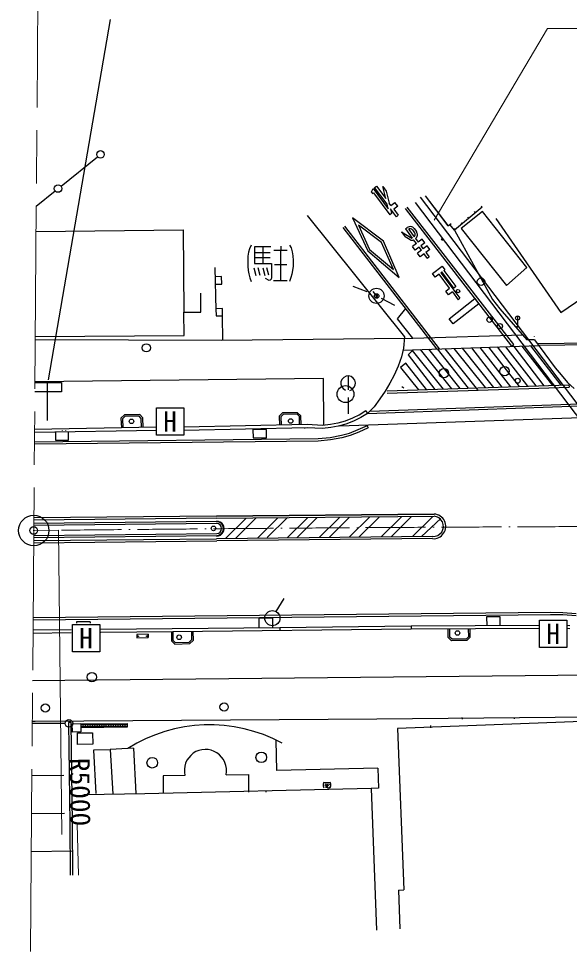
# Model space of a CAD drawing. Units: millimetres, scale not verified. Extents: x 40000 to 680000, y 20000 to 380000.
# Drawn here: x 72140 to 108382, y 254085 to 315149 of the extents above; entities that cross this region are included whole.
import ezdxf
from ezdxf.enums import TextEntityAlignment as Align

# ---------------------------------------------------------------- set-up
doc = ezdxf.new("R2010")
doc.units = ezdxf.units.MM
doc.header["$LTSCALE"] = 1000
doc.header["$PDMODE"] = 32
doc.header["$PDSIZE"] = 500
doc.linetypes.add('CHAIN', pattern=[18.5, 12, -1.5, 3.5, -1.5])
for name, color, linetype, lineweight in [('M-BGD', 7, 'Continuous', 25), ('M-BMK', 2, 'CHAIN', 13), ('M-BMK-SRVR', 3, 'Continuous', 25), ('M-STR-HTXT', 7, 'Continuous', 13), ('M-STR-STRC', 7, 'Continuous', 25)]:
    doc.layers.add(name, color=color, linetype=linetype, lineweight=lineweight)
doc.layers.add('M-OTRS', color=6, linetype='Continuous')
doc.styles.add('ＭＳ ゴシック', font='')
doc.styles.get('ＭＳ ゴシック').set_extended_font_data('MS Gothic')

msp = doc.modelspace()

# ---------------------------------------------------------------- linework, layer by layer
at = {"layer": 'M-BGD'}
for p, q in [((74932, 304131), (77335, 306062)), ((95566, 304050), (95686, 304140)), ((95686, 304140), (96297, 303319)), ((96110, 304115), (96335, 303812)), ((96297, 303319), (96110, 304115)), ((73307, 302825), (74542, 303818)), ((95370, 303769), (95466, 303976)), ((95472, 303632), (95370, 303769)), ((95466, 303976), (96455, 302646)), ((95496, 303683), (95472, 303632)), ((95496, 303683), (96560, 302254)), ((96383, 302952), (95566, 304050)), ((96335, 303812), (96522, 303016)), ((98881, 303492), (100384, 301532)), ((100404, 301540), (98903, 303504)), ((96455, 302646), (96383, 302952)), ((96641, 302856), (96522, 303016)), ((96641, 302856), (96902, 303050)), ((97081, 302809), (96902, 303050)), ((98240, 303052), (124936, 267834)), ((132256, 259004), (98590, 303419)), ((96680, 302343), (96560, 302254)), ((96998, 302124), (96608, 302649)), ((96608, 302649), (96680, 302343)), ((97081, 302809), (96820, 302615)), ((96820, 302615), (97119, 302214)), ((104595, 293622), (97592, 302660)), ((104713, 293714), (97710, 302752)), ((102635, 302750), (100826, 301228)), ((102655, 302465), (101260, 301358)), ((102197, 302382), (102133, 302459)), ((102635, 302750), (102570, 302827)), ((105584, 298776), (102655, 302465)), ((91132, 302206), (97530, 294224)), ((96149, 300519), (94110, 302040)), ((94110, 302040), (95114, 299874)), ((96998, 302124), (97119, 302214)), ((100522, 301618), (100601, 301680)), ((101322, 301646), (101258, 301723)), ((101760, 302014), (101695, 302091)), ((103539, 302015), (107805, 295833)), ((73294, 301143), (82973, 301268)), ((82973, 301268), (83023, 295844)), ((99658, 293427), (93490, 301409)), ((99843, 293433), (93609, 301501)), ((96027, 300423), (94495, 301566)), ((94495, 301566), (95236, 299967)), ((97334, 301128), (97573, 300807)), ((97334, 301128), (98008, 300719)), ((97595, 301322), (97715, 301412)), ((97595, 301322), (98043, 300720)), ((97805, 301291), (98163, 300810)), ((98050, 301255), (98199, 301055)), ((98170, 301345), (98319, 301144)), ((100384, 301532), (100522, 301618)), ((100826, 301228), (100522, 301618)), ((100885, 301278), (100821, 301355)), ((100826, 301228), (103322, 296681)), ((101260, 301358), (104243, 297601)), ((97188, 298124), (96149, 300519)), ((97896, 300612), (97572, 300808)), ((98311, 300359), (98132, 300600)), ((98253, 300689), (98432, 300449)), ((98692, 300643), (98432, 300449)), ((98871, 300402), (98692, 300643)), ((87338, 300005), (87278, 299803)), ((87435, 300260), (87338, 300005)), ((88733, 300140), (87653, 300140)), ((87653, 300140), (87653, 299053)), ((88208, 300133), (88208, 299053)), ((88935, 299915), (89820, 299915)), ((89393, 300185), (89393, 299915)), ((89393, 297935), (89393, 299908)), ((89970, 300260), (90075, 300073)), ((90075, 300073), (90150, 299810)), ((95114, 299874), (97188, 298124)), ((95236, 299967), (96796, 298651)), ((96796, 298651), (96027, 300423)), ((98311, 300359), (98050, 300165)), ((98230, 299925), (98050, 300165)), ((98490, 300118), (98230, 299925)), ((98639, 299918), (98379, 299724)), ((98639, 299918), (98490, 300118)), ((98871, 300402), (98611, 300208)), ((98611, 300208), (98760, 300007)), ((99021, 300201), (98760, 300007)), ((99200, 299961), (98939, 299767)), ((99200, 299961), (99021, 300201)), ((87233, 299533), (87218, 299240)), ((87218, 299240), (87218, 298865)), ((87278, 299803), (87233, 299533)), ((87653, 299780), (88703, 299780)), ((88695, 299413), (87660, 299413)), ((90150, 299810), (90180, 299548)), ((90180, 299548), (90195, 299248)), ((90195, 299248), (90195, 298873)), ((98558, 299483), (98379, 299724)), ((98819, 299677), (98558, 299483)), ((99027, 299396), (98819, 299677)), ((98939, 299767), (99148, 299486)), ((99027, 299396), (99148, 299486)), ((85059, 298791), (85127, 295987)), ((87218, 298865), (87248, 298588)), ((87608, 298760), (87743, 298250)), ((87653, 299053), (88778, 299053)), ((88035, 298265), (87908, 298760)), ((88200, 298760), (88343, 298265)), ((88605, 298280), (88470, 298760)), ((88778, 299053), (88778, 298123)), ((89790, 298963), (88973, 298963)), ((90195, 298873), (90173, 298580)), ((99363, 298400), (100005, 298877)), ((100005, 298877), (100184, 298637)), ((100114, 298584), (100184, 298637)), ((105584, 298776), (104243, 297601)), ((85497, 298189), (85072, 298180)), ((85072, 298180), (85082, 297690)), ((85507, 297699), (85497, 298189)), ((87248, 298588), (87285, 298363)), ((87285, 298363), (87360, 298100)), ((87360, 298100), (87435, 297853)), ((88628, 297928), (88395, 298055)), ((88748, 298018), (88703, 297950)), ((88778, 298123), (88748, 298018)), ((90053, 298123), (89970, 297853)), ((90120, 298340), (90053, 298123)), ((90173, 298580), (90120, 298340)), ((99542, 298159), (99363, 298400)), ((99803, 298353), (99542, 298159)), ((100501, 297415), (99803, 298353)), ((99994, 298495), (99924, 298443)), ((99924, 298443), (101177, 296758)), ((100781, 297436), (99994, 298495)), ((100114, 298584), (100902, 297526)), ((85082, 297690), (85507, 297699)), ((88703, 297950), (88628, 297928)), ((88913, 297928), (89820, 297928)), ((95085, 297175), (94155, 297542)), ((100240, 297221), (100501, 297415)), ((100902, 297526), (100781, 297436)), ((84129, 295846), (84126, 297097)), ((95622, 297009), (95461, 297201)), ((95622, 296978), (95782, 296978)), ((95622, 296816), (95684, 296843)), ((95761, 296937), (95644, 296937)), ((95644, 296937), (95655, 296907)), ((95655, 296907), (95678, 296878)), ((95678, 296878), (95713, 296849)), ((95684, 296843), (95725, 296878)), ((95702, 297034), (95702, 296937)), ((95713, 296849), (95782, 296816)), ((95725, 296878), (95749, 296907)), ((95749, 296907), (95761, 296937)), ((100419, 296980), (100240, 297221)), ((100680, 297174), (100419, 296980)), ((100680, 297174), (101057, 296668)), ((107805, 295833), (109273, 296818)), ((95994, 296761), (96883, 296303)), ((100465, 295420), (102158, 296749)), ((102428, 296405), (100735, 295077)), ((101057, 296668), (101177, 296758)), ((102158, 296749), (102428, 296405)), ((103322, 296681), (103805, 296071)), ((83023, 295844), (84129, 295846)), ((83027, 294315), (83023, 295844)), ((85551, 296079), (85125, 296072)), ((85125, 296072), (85134, 295600)), ((85134, 295600), (85559, 295608)), ((85535, 295610), (85554, 293995)), ((85559, 295608), (85551, 296079)), ((97060, 295404), (97625, 296085)), ((103805, 296071), (105573, 294034)), ((104971, 295595), (104971, 294897)), ((98077, 294139), (97060, 295404)), ((100735, 295077), (100465, 295420)), ((98077, 294139), (105297, 294352)), ((85517, 293994), (73238, 294026)), ((73240, 294238), (83027, 294315)), ((97522, 294122), (85517, 293994)), ((97530, 294224), (97473, 293490)), ((97522, 294121), (98077, 294139)), ((106092, 294037), (105573, 294034)), ((106088, 294250), (106092, 294274)), ((106092, 294037), (107446, 292199)), ((141617, 294178), (106284, 293775)), ((141702, 294054), (106369, 293651)), ((97473, 293490), (97324, 292903)), ((97430, 293353), (106369, 293651)), ((98063, 293334), (97769, 293040)), ((100087, 290792), (98063, 293334)), ((100641, 290811), (98585, 293391)), ((101195, 290829), (99139, 293410)), ((101749, 290848), (99694, 293428)), ((102348, 290749), (100201, 293445)), ((102857, 290885), (100802, 293465)), ((103411, 290903), (101356, 293484)), ((103965, 290922), (101956, 293504)), ((104519, 290940), (102510, 293522)), ((103064, 293541), (105073, 290959)), ((103618, 293559), (105627, 290977)), ((104172, 293578), (106181, 290995)), ((104595, 293622), (104713, 293714)), ((106718, 291013), (104748, 293597)), ((107286, 291032), (105276, 293614)), ((105822, 293633), (107820, 291050)), ((97324, 292903), (97114, 292300)), ((97769, 293040), (99536, 290774)), ((97114, 292300), (96860, 291710)), ((97610, 292497), (97258, 292209)), ((97258, 292209), (98454, 290738)), ((98969, 290755), (97610, 292497)), ((107446, 292199), (107830, 291721)), ((92202, 291478), (73216, 291261)), ((92217, 288434), (92202, 291478)), ((93821, 291658), (93821, 290731)), ((96860, 291710), (96565, 291173)), ((107830, 291721), (108250, 291232)), ((73216, 291229), (74968, 291229)), ((74031, 291229), (74031, 288735)), ((74968, 291229), (74968, 290604)), ((96565, 291173), (96260, 290662)), ((96386, 290669), (108348, 291068)), ((96391, 290519), (108353, 290918)), ((97357, 290961), (97477, 290872)), ((108250, 291232), (108690, 290828)), ((108348, 291068), (108353, 290918)), ((74968, 290604), (73211, 290604)), ((93821, 290231), (93821, 289164)), ((95914, 290148), (95543, 289628)), ((96260, 290662), (95914, 290148)), ((81209, 289562), (83009, 289562)), ((81209, 287762), (81209, 289562)), ((83009, 289562), (83009, 287762)), ((95089, 289181), (109711, 289704)), ((95543, 289628), (95089, 289181)), ((95248, 289337), (109706, 289853)), ((79107, 289104), (78879, 288887)), ((78879, 288887), (78910, 288236)), ((79148, 289004), (78981, 288846)), ((78981, 288846), (79010, 288238)), ((80109, 289120), (79107, 289104)), ((80066, 289020), (79148, 289004)), ((80216, 288861), (80066, 289020)), ((80315, 288902), (80109, 289120)), ((80234, 288259), (80216, 288861)), ((80334, 288261), (80315, 288902)), ((89504, 289225), (89291, 289001)), ((89291, 289001), (89312, 288422)), ((89547, 289125), (89393, 288962)), ((89393, 288962), (89412, 288424)), ((90501, 289235), (89504, 289225)), ((90461, 289135), (89547, 289125)), ((90616, 288982), (90461, 289135)), ((90715, 289025), (90501, 289235)), ((90628, 288445), (90616, 288982)), ((90728, 288447), (90715, 289025)), ((111394, 288982), (93261, 288352)), ((94112, 288876), (93622, 288680)), ((94565, 289094), (94112, 288876)), ((94651, 288913), (94186, 288690)), ((94985, 289352), (94547, 289084)), ((95089, 289181), (94651, 288913)), ((94985, 289352), (95089, 289181)), ((81191, 288277), (73192, 288133)), ((91135, 288454), (83009, 288290)), ((91131, 288254), (83009, 288078)), ((90985, 288199), (90978, 288226)), ((92141, 288202), (91131, 288254)), ((92133, 288403), (91135, 288454)), ((92662, 288472), (92133, 288403)), ((92688, 288274), (92141, 288202)), ((93137, 288549), (92662, 288472)), ((93169, 288352), (92688, 288274)), ((93622, 288680), (93137, 288549)), ((93674, 288487), (93169, 288352)), ((94186, 288690), (93674, 288487)), ((95068, 288379), (94467, 288104)), ((95130, 288243), (94522, 287965)), ((95068, 288379), (95130, 288243)), ((81231, 288077), (73190, 287933)), ((74561, 287966), (74564, 287436)), ((75035, 288036), (75034, 288066)), ((75260, 288040), (75260, 288063)), ((75425, 287440), (75423, 287970)), ((83009, 287762), (81209, 287762)), ((88450, 288143), (87561, 288127)), ((87561, 288127), (87571, 287580)), ((88459, 287596), (88450, 288143)), ((93383, 287732), (92643, 287597)), ((93906, 287881), (93383, 287732)), ((93947, 287736), (93410, 287584)), ((94467, 288104), (93892, 287876)), ((94522, 287965), (93947, 287736)), ((91849, 287363), (73184, 287159)), ((91840, 287513), (73185, 287309)), ((74564, 287436), (75425, 287440)), ((87571, 287580), (88459, 287596)), ((92643, 287597), (91840, 287513)), ((92659, 287448), (91849, 287363)), ((93410, 287584), (92659, 287448)), ((85157, 282297), (73145, 282180)), ((85156, 282447), (73146, 282330)), ((85166, 281949), (73142, 281822)), ((73144, 281977), (85159, 282102)), ((73135, 280832), (85173, 280957)), ((73136, 281039), (85189, 281165)), ((73137, 281168), (85179, 281290)), ((73134, 280682), (85175, 280807)), ((89094, 276165), (89605, 277024)), ((107142, 276102), (73095, 275756)), ((107943, 276090), (107142, 276102)), ((108832, 276024), (107943, 276090)), ((107142, 275952), (73094, 275606)), ((76845, 275500), (75960, 275491)), ((75960, 275491), (75961, 275394)), ((76845, 275500), (76846, 275394)), ((88837, 275735), (87946, 275726)), ((87946, 275726), (87953, 275090)), ((88837, 275735), (88844, 275099)), ((103815, 275819), (102933, 275810)), ((102933, 275810), (102951, 275229)), ((103834, 275234), (103815, 275819)), ((106410, 275603), (108210, 275603)), ((106410, 273803), (106410, 275603)), ((107941, 275940), (107142, 275952)), ((108821, 275875), (107941, 275940)), ((108210, 275603), (108210, 273803)), ((75603, 274964), (73089, 274939)), ((75678, 275316), (77478, 275316)), ((75678, 273516), (75678, 275316)), ((77478, 275316), (77478, 273516)), ((89330, 275104), (77532, 274981)), ((82292, 274833), (77556, 274782)), ((82191, 274831), (82197, 274235)), ((97970, 275004), (82292, 274833)), ((82292, 274833), (82298, 274276)), ((83515, 274845), (83520, 274299)), ((83615, 274846), (83621, 274255)), ((97969, 275204), (89330, 275104)), ((89330, 275104), (89332, 274904)), ((106400, 275247), (97969, 275204)), ((97969, 275204), (97970, 275004)), ((106432, 275047), (97970, 275004)), ((100404, 274450), (100414, 275017)), ((100505, 274492), (100514, 275017)), ((101724, 275023), (101737, 274497)), ((101824, 275024), (101838, 274455)), ((108410, 275033), (108199, 275042)), ((108418, 275233), (108207, 275241)), ((75609, 274757), (73087, 274733)), ((80672, 274668), (79923, 274648)), ((79923, 274648), (79929, 274448)), ((79929, 274448), (80677, 274468)), ((80672, 274668), (80677, 274468)), ((80677, 274468), (80672, 274668)), ((82197, 274235), (82410, 274024)), ((82298, 274276), (82450, 274125)), ((83520, 274299), (83364, 274154)), ((83621, 274255), (83404, 274055)), ((100625, 274241), (100404, 274450)), ((100664, 274342), (100505, 274492)), ((101626, 274255), (100625, 274241)), ((101586, 274354), (100664, 274342)), ((101737, 274497), (101586, 274354)), ((101838, 274455), (101626, 274255)), ((82410, 274024), (83404, 274055)), ((82450, 274125), (83364, 274154)), ((108210, 273803), (106410, 273803)), ((77478, 273516), (75678, 273516)), ((110559, 271989), (77320, 271660)), ((77320, 271660), (73063, 271620)), ((95718, 269108), (116967, 269318)), ((75206, 268810), (73041, 268797)), ((73042, 268950), (73242, 268953)), ((73242, 268953), (95718, 269108)), ((75434, 268887), (75585, 268884)), ((75434, 268882), (75505, 262199)), ((75585, 268884), (75656, 262201)), ((75676, 268792), (76227, 268801)), ((75684, 268246), (75676, 268792)), ((76224, 268784), (79275, 268803)), ((76227, 268801), (76235, 268255)), ((79279, 268722), (76229, 268704)), ((76376, 268785), (76385, 268525)), ((76529, 268786), (76538, 268526)), ((76681, 268787), (76691, 268528)), ((76834, 268788), (76844, 268530)), ((76986, 268789), (76996, 268532)), ((77139, 268790), (77149, 268534)), ((77292, 268791), (77302, 268535)), ((77444, 268791), (77455, 268537)), ((77597, 268792), (77608, 268539)), ((77749, 268793), (77760, 268541)), ((77913, 268543), (77902, 268794)), ((78054, 268795), (78066, 268544)), ((78207, 268796), (78219, 268546)), ((78360, 268797), (78371, 268548)), ((78512, 268798), (78524, 268550)), ((78665, 268799), (78677, 268552)), ((78817, 268800), (78830, 268553)), ((78970, 268801), (78982, 268555)), ((79122, 268802), (79135, 268557)), ((79275, 268803), (79288, 268559)), ((111714, 269043), (97071, 268482)), ((101310, 269194), (101314, 269093)), ((104771, 269114), (104772, 269136)), ((76235, 268255), (75684, 268246)), ((76014, 268182), (77009, 268196)), ((76025, 267435), (76014, 268182)), ((76231, 268613), (79284, 268640)), ((79288, 268559), (76233, 268523)), ((77009, 268196), (77020, 267449)), ((97071, 268482), (97478, 257864)), ((99232, 268674), (99234, 268524)), ((89125, 265722), (89077, 267698)), ((77020, 267449), (76025, 267435)), ((77064, 267071), (78168, 267104)), ((77065, 267043), (77225, 264195)), ((79339, 267170), (78168, 267104)), ((78168, 267104), (78333, 264163)), ((79695, 267190), (79339, 267170)), ((79695, 267190), (79862, 264196)), ((95771, 265879), (89125, 265722)), ((95771, 265879), (95821, 264558)), ((73014, 265397), (75116, 265419)), ((83085, 265388), (81644, 265372)), ((81644, 265372), (81656, 264224)), ((85789, 265435), (87258, 265450)), ((87258, 265450), (87271, 264284)), ((95340, 264540), (80449, 264191)), ((92190, 264840), (92186, 264789)), ((92186, 264789), (92186, 264739)), ((92186, 264739), (92188, 264697)), ((92188, 264697), (92197, 264650)), ((92196, 264877), (92190, 264840)), ((92205, 264914), (92196, 264877)), ((92197, 264650), (92206, 264617)), ((92221, 264952), (92205, 264914)), ((92206, 264617), (92221, 264577)), ((92606, 264902), (92263, 264902)), ((92306, 264755), (92263, 264734)), ((92336, 264775), (92306, 264755)), ((92363, 264798), (92336, 264775)), ((92345, 264783), (92345, 264578)), ((92363, 264952), (92363, 264860)), ((92387, 264828), (92363, 264798)), ((92500, 264738), (92447, 264720)), ((92448, 264827), (92448, 264609)), ((92448, 264609), (92450, 264594)), ((92450, 264594), (92461, 264579)), ((92461, 264579), (92478, 264577)), ((92478, 264577), (92581, 264577)), ((92553, 264764), (92500, 264738)), ((92511, 264858), (92511, 264952)), ((92586, 264789), (92553, 264764)), ((92581, 264577), (92597, 264582)), ((92597, 264582), (92605, 264594)), ((92605, 264594), (92605, 264639)), ((92660, 264913), (92646, 264952)), ((92646, 264577), (92661, 264617)), ((92670, 264880), (92660, 264913)), ((92661, 264617), (92670, 264655)), ((92678, 264842), (92670, 264880)), ((92670, 264655), (92676, 264694)), ((92676, 264694), (92682, 264740)), ((92682, 264793), (92678, 264842)), ((92682, 264740), (92682, 264793)), ((95821, 264558), (95340, 264540)), ((95340, 264540), (95698, 255212)), ((80449, 264186), (76437, 264114)), ((88400, 264400), (88398, 264296)), ((72995, 262897), (75155, 262920)), ((75505, 262199), (75540, 258834)), ((75656, 262201), (75691, 258837)), ((72975, 260396), (75675, 260425)), ((97128, 257850), (97478, 257864)), ((97128, 257850), (97225, 255304))]:
    msp.add_line(p, q, dxfattribs=at)
for centre, radius in [((77530, 306218), 249), ((74737, 303975), 249), ((100020, 300632), 60), ((102564, 297849), 245), ((95689, 296919), 498), ((95702, 296913), 149), ((101050, 297233), 115), ((104971, 295461), 135), ((103127, 295348), 175), ((103802, 294928), 175), ((104971, 294897), 30), ((80549, 293506), 270), ((100123, 291836), 310), ((104116, 291964), 310), ((104977, 291341), 165), ((93648, 290461), 555), ((90038, 288696), 150), ((79569, 288670), 150), ((84967, 281633), 150), ((88838, 275735), 498), ((101019, 274756), 150), ((80011, 274538), 23), ((80570, 274552), 23), ((82706, 274477), 150), ((76967, 271855), 310), ((73900, 269824), 270), ((85661, 269889), 275), ((75456, 268811), 249), ((88108, 266581), 350), ((80935, 266225), 350)]:
    msp.add_circle(centre, radius, dxfattribs=at)
for centre, radius, start, end in [((97909, 301151), 325, 36.642, 126.642), ((97909, 301151), 175, 36.642, 126.642), ((98059, 300950), 175, 306.64197, 36.642), ((98059, 300950), 325, 306.64197, 36.642), ((98025, 300826), 250, 239.01489, 295.34735), ((98023, 300818), 100, 261.51276, 281.53406), ((93821, 291176), 481, 282.7467, 248.64777), ((85173, 281617), 452, 271.9895, 91.97266), ((85175, 281617), 485, 269.72913, 91.89075), ((85172, 281619), 329, 271.11877, 91.11682), ((84706, 258653), 10066, 61.72363, 122.22217), ((84431, 265714), 1386, 348.37036, 193.6181)]:
    msp.add_arc(centre, radius, start, end, dxfattribs=at)
at = {"layer": 'M-BMK'}
for p, q in [((73596, 339809), (72649, 218689)), ((73140, 281494), (74773, 281511))]:
    msp.add_line(p, q, dxfattribs=at)
for start, end in [(90.55087, 90.59595), (90.54428, 90.54523), (90.49356, 90.53867), (90.487, 90.48795), (90.43628, 90.48135), (90.42969, 90.43063), (90.37897, 90.42407), (90.37241, 90.37335), (90.32169, 90.36676), (90.31509, 90.31604), (90.26437, 90.30948), (90.25781, 90.25876), (90.20709, 90.25217)]:
    msp.add_arc((126979, -4718216), 5000000, start, end, dxfattribs=at)
at = {"layer": 'M-BMK-SRVR'}
msp.add_circle((73140, 281494), 1000, dxfattribs=at)
at = {"layer": 'M-OTRS'}
msp.add_point((73140, 281494), dxfattribs=at)
at = {"layer": 'M-STR-HTXT'}
for p, q in [((99480, 301896), (106933, 314493)), ((106933, 314493), (131808, 314493)), ((74982, 261512), (74773, 281511)), ((76002, 262207), (76075, 258845))]:
    msp.add_line(p, q, dxfattribs=at)
at = {"layer": 'M-STR-STRC'}
for p, q in [((78163, 315079), (74083, 291405)), ((85156, 282447), (99482, 282576)), ((99482, 282576), (85156, 282447)), ((85157, 282297), (99484, 282426)), ((85776, 280986), (87106, 282301)), ((86426, 280994), (87755, 282310)), ((87854, 280981), (89183, 282296)), ((88500, 281023), (89829, 282339)), ((89830, 281033), (91160, 282349)), ((90465, 281042), (91794, 282358)), ((91915, 281044), (93245, 282359)), ((92586, 281051), (93915, 282366)), ((93911, 281072), (95240, 282388)), ((94547, 281073), (95876, 282389)), ((96005, 281079), (97335, 282394)), ((96668, 281092), (97997, 282408)), ((99401, 282420), (98053, 281099)), ((98647, 281106), (99916, 282284)), ((99370, 281108), (85173, 280957)), ((99371, 280958), (85175, 280807)), ((99371, 280958), (85175, 280807))]:
    msp.add_line(p, q, dxfattribs=at)
for radius in [811, 811, 661]:
    msp.add_arc((99435, 281766), radius, 265.49847, 86.64417, dxfattribs=at)

# ---------------------------------------------------------------- texts
at = {"layer": 'M-BGD', "style": 'ＭＳ ゴシック'}
for p in [(82109, 288662), (76578, 274416), (107310, 274703)]:
    msp.add_text('H', height=1320, dxfattribs=at).set_placement(p, align=Align.MIDDLE_CENTER)
at = {"layer": 'M-STR-HTXT', "style": 'ＭＳ ゴシック'}
msp.add_text('R5000', height=1320, rotation=271, dxfattribs=at).set_placement((75099, 266526), align=Align.BOTTOM_LEFT)

doc.saveas('drawing.dxf')
